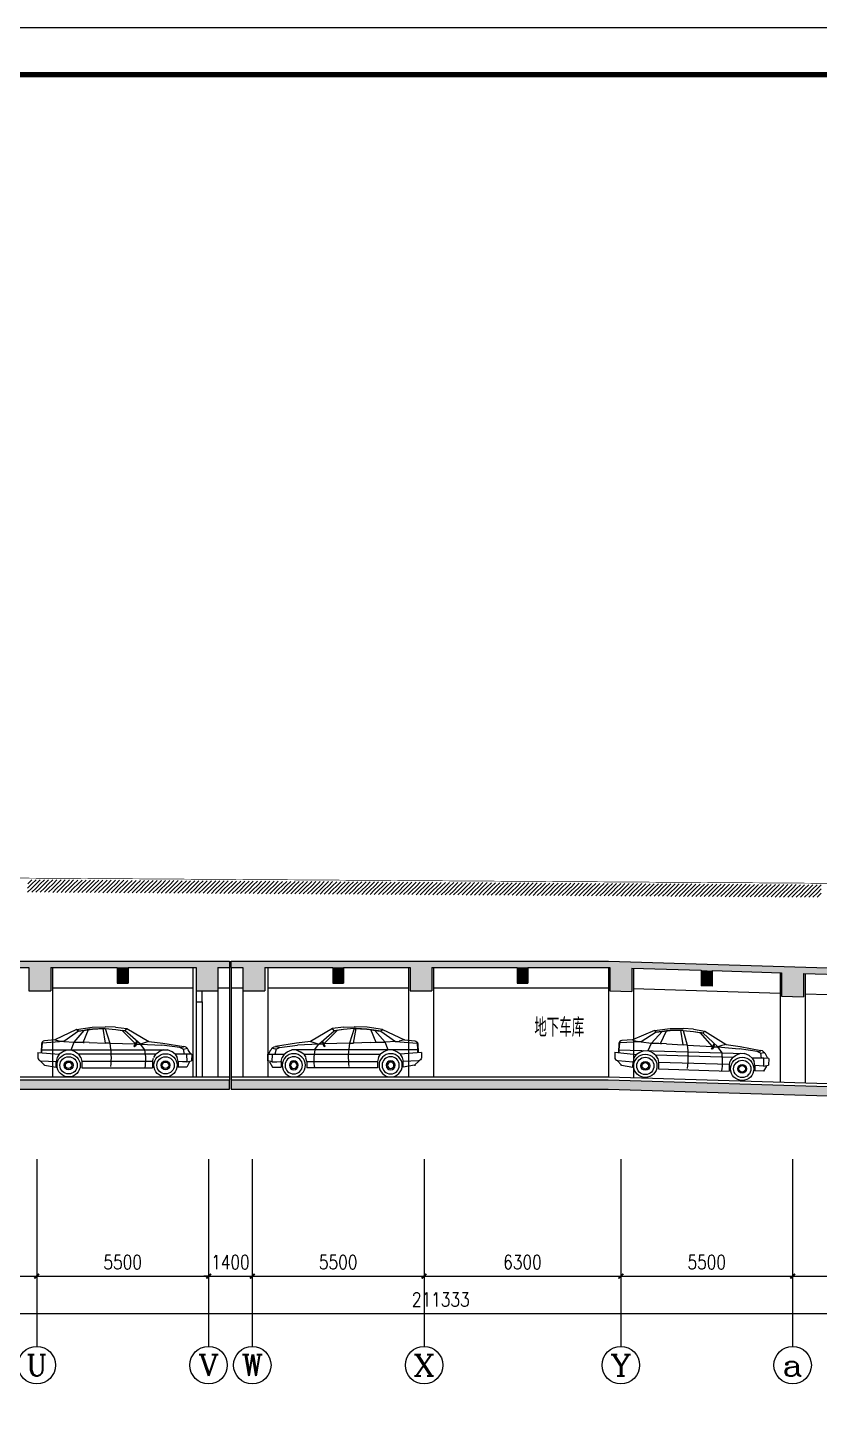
# Model space of a CAD drawing. Extents: x -1348811 to 123514, y -640545 to 749356.
# Drawn here: x -914999 to -889663, y 99626 to 144176 of the extents above; entities that cross this region are included whole.
import ezdxf
from ezdxf.enums import TextEntityAlignment as Align
from ezdxf.xclip import XClip

# ---------------------------------------------------------------- set-up
doc = ezdxf.new("R2010")
doc.units = 0
doc.header["$LTSCALE"] = 10
doc.header["$MEASUREMENT"] = 0
doc.header["$XCLIPFRAME"] = 0
doc.layers.get('0').update_dxf_attribs({"linetype": 'CONTINUOUS'})
doc.layers.get('Defpoints').update_dxf_attribs({"linetype": 'CONTINUOUS'})
for name, color, linetype in [('AXIS', 3, 'CONTINUOUS'), ('AXIS_TEXT', 7, 'CONTINUOUS'), ('PUB_HATCH', 9, 'CONTINUOUS'), ('TEXT', 7, 'CONTINUOUS'), ('wall', 8, 'CONTINUOUS'), ('WINDOW', 4, 'CONTINUOUS'), ('图框', 7, 'CONTINUOUS')]:
    doc.layers.add(name, color=color, linetype=linetype)
doc.styles.add('_TCH_AXIS', font='COMPLEX', dxfattribs={"bigfont": 'GBCBIG'})
doc.styles.add('DIM_FONT', font='SIMPLEX', dxfattribs={"width": 0.8, "bigfont": 'HZTXT'})
doc.styles.add('FS2', font='tjromans.shx', dxfattribs={"width": 0.8, "bigfont": 'tjhztxt.shx'})
doc.styles.get("Standard").update_dxf_attribs({"font": 'GBENOR', "bigfont": 'GBCBIG'})
doc.dimstyles.new('DIMN150', dxfattribs={"dimscale": 1.5, "dimtxt": 300, "dimasz": 100, "dimexe": 250, "dimexo": 300, "dimgap": 150, "dimtad": 1, "dimdec": 0, "dimzin": 0, "dimdsep": 46, "dimtxsty": 'DIM_FONT', "dimblk": 'ARCHTICK', "dimcen": 0.09, "dimclrt": 7, "dimazin": 2, "dimtfac": 1, "dimtdec": 0, "dimtix": 1, "dimtmove": 2, "dimatfit": 3, "dimfxl": 0, "dimtolj": 1, "dimtzin": 0, "dimarcsym": 0})

# ---------------------------------------------------------------- blocks, each defined once
blk = doc.blocks.new('$elev$00000063')
for p, q in [((-1095, 1524), (-1792, 1196)), ((-1041, 1469), (-1505, 1142)), ((-1177, 1114), (-849, 1497)), ((-1095, 1524), (-596, 1598)), ((-1041, 1469), (-1095, 1524)), ((-1081, 1510), (-1068, 1497)), ((-1068, 1497), (-1041, 1469)), ((-1041, 1469), (-590, 1538)), ((-849, 1497), (-1041, 1469)), ((-891, 1109), (-713, 1524)), ((-713, 1524), (-849, 1497)), ((-685, 1524), (-713, 1524)), ((-590, 1538), (-685, 1524)), ((-596, 1598), (-183, 1613)), ((-180, 1551), (-590, 1538)), ((-590, 1538), (-249, 1551)), ((-249, 1551), (-180, 1551)), ((-166, 1087), (-249, 1551)), ((154, 1598), (-183, 1613)), ((-180, 1551), (161, 1524)), ((-180, 1551), (-33, 1085)), ((154, 1598), (516, 1551)), ((161, 1524), (462, 1483)), ((161, 1524), (366, 1497)), ((462, 1483), (366, 1497)), ((784, 1064), (366, 1497)), ((462, 1483), (489, 1524)), ((953, 1059), (462, 1483)), ((489, 1524), (516, 1551)), ((516, 1551), (1212, 1142)), ((-2218, 1068), (-2229, 786)), ((-2202, 1087), (-2215, 869)), ((-1505, 1142), (-2202, 1087)), ((-1792, 1196), (-2128, 1164)), ((-1792, 1196), (-1750, 1182)), ((-1750, 1182), (-1628, 1155)), ((-1505, 1142), (-1628, 1155)), ((-1505, 1142), (-1177, 1114)), ((-1273, 869), (-1177, 1114)), ((-1177, 1114), (-891, 1109)), ((-693, 1103), (-1177, 1114)), ((-891, 1109), (-853, 1107)), ((-693, 1103), (-166, 1087)), ((-33, 1085), (-166, 1087)), ((-33, 1085), (782, 1060)), ((746, 983), (779, 1053)), ((746, 983), (751, 987)), ((746, 983), (762, 983)), ((751, 987), (789, 1059)), ((783, 987), (762, 983)), ((779, 1053), (834, 1158)), ((822, 1059), (783, 987)), ((819, 1120), (789, 1059)), ((834, 1158), (819, 1120)), ((835, 1120), (822, 1059)), ((822, 1059), (953, 1059)), ((834, 1158), (835, 1120)), ((1076, 1101), (953, 1059)), ((1090, 869), (953, 1059)), ((953, 1059), (1636, 1019)), ((1172, 1128), (1076, 1101)), ((1212, 1142), (1172, 1128)), ((1212, 1142), (1661, 1087)), ((2210, 950), (1636, 1019)), ((1661, 1087), (2334, 982)), ((2319, 896), (2210, 950)), ((2219, 951), (2327, 973)), ((2319, 896), (2373, 909)), ((2319, 896), (2352, 738)), ((2373, 909), (2456, 923)), ((-2338, 786), (-2338, 622)), ((-2338, 786), (-1655, 732)), ((-2262, 524), (-2119, 377)), ((-2242, 522), (-1750, 500)), ((-2215, 869), (-2215, 786)), ((-2215, 869), (1814, 869)), ((-1723, 623), (-1750, 500)), ((-1750, 322), (-1750, 500)), ((-1655, 732), (-1723, 623)), ((-1650, 741), (-1546, 814)), ((-1546, 814), (-1409, 869)), ((-1273, 869), (-1136, 814)), ((-1136, 814), (-1027, 732)), ((-958, 623), (-1027, 732)), ((1431, 732), (-1027, 732)), ((-958, 623), (-931, 500)), ((-931, 500), (-931, 295)), ((1335, 500), (-931, 500)), ((1335, 500), (1335, 295)), ((1337, 499), (1362, 610)), ((1431, 732), (1363, 623)), ((1431, 732), (1541, 814)), ((1677, 869), (1541, 814)), ((1964, 814), (1814, 869)), ((2060, 732), (1964, 814)), ((2436, 738), (2060, 732)), ((2060, 732), (2127, 623)), ((2155, 500), (2127, 623)), ((2155, 500), (2155, 322)), ((2291, 486), (2155, 500)), ((2456, 486), (2291, 486)), ((2428, 486), (2587, 520)), ((2596, 735), (2436, 738)), ((2441, 488), (2436, 738)), ((2523, 488), (2437, 322)), ((2556, 735), (2480, 878)), ((2596, 735), (2587, 520)), ((-2119, 377), (-2147, 377)), ((-2119, 377), (-1750, 322)), ((-931, 295), (1335, 295)), ((2437, 322), (2155, 322))]:
    blk.add_line(p, q)
for points in [[(-33, 1085, -0.073246), (-13, 336)], [(1079, 868, -0.088107), (1087, 295)]]:
    blk.add_lwpolyline(points, format="xyb")
for centre, radius in [((-1352, 377), 372), ((-1352, 377), 277), ((-1352, 377), 141), ((-1352, 377), 104), ((1751, 377), 372), ((1751, 377), 277), ((1751, 377), 141), ((1751, 377), 104)]:
    blk.add_circle(centre, radius)
for centre, radius, start, end in [((-2118, 1064), 100, 95.5094, 177.8582), ((2303, 784), 200, 27.974, 81.1208), ((-2238, 622), 100, 180, 267.3569)]:
    blk.add_arc(centre, radius, start, end)
at = {"width": 0.8, "flags": 9}
for tag in ['XSIZE', 'YSIZE']:
    blk.add_attdef(tag, (0, 0), '', height=0.5, dxfattribs=at)
blk = doc.blocks.new('$LinePat$00000001')
for p, q in [((100, 0), (0, -100)), ((100, -100), (0, -200)), ((100, -200), (0, -300))]:
    blk.add_line(p, q)
blk = doc.blocks.new('_ArchTick')
at = {"color": 0, "linetype": 'ByBlock', "const_width": 0.4}
blk.add_lwpolyline([(-0.5, -0.5), (0.5, 0.5)], dxfattribs=at)
blk = doc.blocks.new('*D1665')
at = {"layer": 'AXIS', "color": 0, "lineweight": -2}
for p, q in [((0, -18434), (0, -23309)), ((211333, -18434), (211333, -23309)), ((0, -22934), (211333, -22934))]:
    blk.add_line(p, q, dxfattribs=at)
at = {"layer": 'Defpoints', "color": 0}
for p in [(0, -17984), (211333, -17984), (211333, -22934)]:
    blk.add_point(p, dxfattribs=at)
at = {"layer": 'AXIS', "color": 0, "lineweight": -2, "xscale": 150, "yscale": 150, "zscale": 150, "rotation": 180}
blk.add_blockref('_ArchTick', (0, -22934), dxfattribs=at)
at = {"layer": 'AXIS', "color": 0, "lineweight": -2, "xscale": 150, "yscale": 150, "zscale": 150}
blk.add_blockref('_ArchTick', (211333, -22934), dxfattribs=at)
at = {"layer": 'AXIS', "color": 7, "insert": (105667, -22484), "char_height": 450, "attachment_point": 5, "style": 'DIM_FONT'}
blk.add_mtext('\\A1;211333', dxfattribs=at)
blk = doc.blocks.new('*D1683')
at = {"layer": 'AXIS', "color": 0, "lineweight": -2}
for p, q in [((86433, -18434), (86433, -22109)), ((92733, -18434), (92733, -22109)), ((86433, -21734), (92733, -21734))]:
    blk.add_line(p, q, dxfattribs=at)
at = {"layer": 'Defpoints', "color": 0}
for p in [(86433, -17984), (92733, -17984), (92733, -21734)]:
    blk.add_point(p, dxfattribs=at)
at = {"layer": 'AXIS', "color": 0, "lineweight": -2, "xscale": 150, "yscale": 150, "zscale": 150, "rotation": 180}
blk.add_blockref('_ArchTick', (86433, -21734), dxfattribs=at)
at = {"layer": 'AXIS', "color": 0, "lineweight": -2, "xscale": 150, "yscale": 150, "zscale": 150}
blk.add_blockref('_ArchTick', (92733, -21734), dxfattribs=at)
at = {"layer": 'AXIS', "color": 7, "insert": (89583, -21284), "char_height": 450, "attachment_point": 5, "style": 'DIM_FONT'}
blk.add_mtext('\\A1;6300', dxfattribs=at)
blk = doc.blocks.new('*D1684')
at = {"layer": 'AXIS', "color": 0, "lineweight": -2}
for p, q in [((92733, -18434), (92733, -22109)), ((98233, -18434), (98233, -22109)), ((92733, -21734), (98233, -21734))]:
    blk.add_line(p, q, dxfattribs=at)
at = {"layer": 'Defpoints', "color": 0}
for p in [(92733, -17984), (98233, -17984), (98233, -21734)]:
    blk.add_point(p, dxfattribs=at)
at = {"layer": 'AXIS', "color": 0, "lineweight": -2, "xscale": 150, "yscale": 150, "zscale": 150, "rotation": 180}
blk.add_blockref('_ArchTick', (92733, -21734), dxfattribs=at)
at = {"layer": 'AXIS', "color": 0, "lineweight": -2, "xscale": 150, "yscale": 150, "zscale": 150}
blk.add_blockref('_ArchTick', (98233, -21734), dxfattribs=at)
at = {"layer": 'AXIS', "color": 7, "insert": (95483, -21284), "char_height": 450, "attachment_point": 5, "style": 'DIM_FONT'}
blk.add_mtext('\\A1;5500', dxfattribs=at)
blk = doc.blocks.new('*D1685')
at = {"layer": 'AXIS', "color": 0, "lineweight": -2}
for p, q in [((98233, -18434), (98233, -22109)), ((99633, -18434), (99633, -22109)), ((98233, -21734), (98083, -21734)), ((98233, -21734), (99633, -21734)), ((99633, -21734), (99783, -21734))]:
    blk.add_line(p, q, dxfattribs=at)
at = {"layer": 'Defpoints', "color": 0}
for p in [(98233, -17984), (99633, -17984), (99633, -21734)]:
    blk.add_point(p, dxfattribs=at)
at = {"layer": 'AXIS', "color": 0, "lineweight": -2, "xscale": 150, "yscale": 150, "zscale": 150}
blk.add_blockref('_ArchTick', (98233, -21734), dxfattribs=at)
at = {"layer": 'AXIS', "color": 0, "lineweight": -2, "xscale": 150, "yscale": 150, "zscale": 150, "rotation": 180}
blk.add_blockref('_ArchTick', (99633, -21734), dxfattribs=at)
at = {"layer": 'AXIS', "color": 7, "insert": (98933, -21284), "char_height": 450, "attachment_point": 5, "style": 'DIM_FONT'}
blk.add_mtext('\\A1;1400', dxfattribs=at)
blk = doc.blocks.new('*D1686')
at = {"layer": 'AXIS', "color": 0, "lineweight": -2}
for p, q in [((99633, -18434), (99633, -22109)), ((105133, -18434), (105133, -22109)), ((99633, -21734), (105133, -21734))]:
    blk.add_line(p, q, dxfattribs=at)
at = {"layer": 'Defpoints', "color": 0}
for p in [(99633, -17984), (105133, -17984), (105133, -21734)]:
    blk.add_point(p, dxfattribs=at)
at = {"layer": 'AXIS', "color": 0, "lineweight": -2, "xscale": 150, "yscale": 150, "zscale": 150, "rotation": 180}
blk.add_blockref('_ArchTick', (99633, -21734), dxfattribs=at)
at = {"layer": 'AXIS', "color": 0, "lineweight": -2, "xscale": 150, "yscale": 150, "zscale": 150}
blk.add_blockref('_ArchTick', (105133, -21734), dxfattribs=at)
at = {"layer": 'AXIS', "color": 7, "insert": (102383, -21284), "char_height": 450, "attachment_point": 5, "style": 'DIM_FONT'}
blk.add_mtext('\\A1;5500', dxfattribs=at)
blk = doc.blocks.new('*D1687')
at = {"layer": 'AXIS', "color": 0, "lineweight": -2}
for p, q in [((105133, -18434), (105133, -22109)), ((111433, -18434), (111433, -22109)), ((105133, -21734), (111433, -21734))]:
    blk.add_line(p, q, dxfattribs=at)
at = {"layer": 'Defpoints', "color": 0}
for p in [(105133, -17984), (111433, -17984), (111433, -21734)]:
    blk.add_point(p, dxfattribs=at)
at = {"layer": 'AXIS', "color": 0, "lineweight": -2, "xscale": 150, "yscale": 150, "zscale": 150, "rotation": 180}
blk.add_blockref('_ArchTick', (105133, -21734), dxfattribs=at)
at = {"layer": 'AXIS', "color": 0, "lineweight": -2, "xscale": 150, "yscale": 150, "zscale": 150}
blk.add_blockref('_ArchTick', (111433, -21734), dxfattribs=at)
at = {"layer": 'AXIS', "color": 7, "insert": (108283, -21284), "char_height": 450, "attachment_point": 5, "style": 'DIM_FONT'}
blk.add_mtext('\\A1;6300', dxfattribs=at)
blk = doc.blocks.new('*D1688')
at = {"layer": 'AXIS', "color": 0, "lineweight": -2}
for p, q in [((111433, -18434), (111433, -22109)), ((116933, -18434), (116933, -22109)), ((111433, -21734), (116933, -21734))]:
    blk.add_line(p, q, dxfattribs=at)
at = {"layer": 'Defpoints', "color": 0}
for p in [(111433, -17984), (116933, -17984), (116933, -21734)]:
    blk.add_point(p, dxfattribs=at)
at = {"layer": 'AXIS', "color": 0, "lineweight": -2, "xscale": 150, "yscale": 150, "zscale": 150, "rotation": 180}
blk.add_blockref('_ArchTick', (111433, -21734), dxfattribs=at)
at = {"layer": 'AXIS', "color": 0, "lineweight": -2, "xscale": 150, "yscale": 150, "zscale": 150}
blk.add_blockref('_ArchTick', (116933, -21734), dxfattribs=at)
at = {"layer": 'AXIS', "color": 7, "insert": (114183, -21284), "char_height": 450, "attachment_point": 5, "style": 'DIM_FONT'}
blk.add_mtext('\\A1;5500', dxfattribs=at)
blk = doc.blocks.new('*D1689')
at = {"layer": 'AXIS', "color": 0, "lineweight": -2}
for p, q in [((116933, -18434), (116933, -22109)), ((124833, -18434), (124833, -22109)), ((116933, -21734), (124833, -21734))]:
    blk.add_line(p, q, dxfattribs=at)
at = {"layer": 'Defpoints', "color": 0}
for p in [(116933, -17984), (124833, -17984), (124833, -21734)]:
    blk.add_point(p, dxfattribs=at)
at = {"layer": 'AXIS', "color": 0, "lineweight": -2, "xscale": 150, "yscale": 150, "zscale": 150, "rotation": 180}
blk.add_blockref('_ArchTick', (116933, -21734), dxfattribs=at)
at = {"layer": 'AXIS', "color": 0, "lineweight": -2, "xscale": 150, "yscale": 150, "zscale": 150}
blk.add_blockref('_ArchTick', (124833, -21734), dxfattribs=at)
at = {"layer": 'AXIS', "color": 7, "insert": (120883, -21284), "char_height": 450, "attachment_point": 5, "style": 'DIM_FONT'}
blk.add_mtext('\\A1;7900', dxfattribs=at)
blk = doc.blocks.new('A1+')
at = {"layer": '图框'}
blk.add_line((105100, 0), (0, 0), dxfattribs=at)
at = {"layer": '图框', "const_width": 120}
blk.add_lwpolyline([(104100, -1000), (2500, -1000), (2500, -58400), (104100, -58400)], close=True, dxfattribs=at)
blk = doc.blocks.new('PM')
at = {"layer": 'AXIS'}
for p, q in [((92733.4, -17984), (92733.4, -23984)), ((98233.4, -17984), (98233.4, -23984)), ((99633.4, -17984), (99633.4, -23984)), ((105133.4, -17984), (105133.4, -23984)), ((111433.4, -17984), (111433.4, -23984)), ((116933.4, -17984), (116933.4, -23984))]:
    blk.add_line(p, q, dxfattribs=at)
for centre in [(92733.4, -24584), (98233.4, -24584), (99633.4, -24584), (105133.4, -24584), (111433.4, -24584), (116933.4, -24584)]:
    blk.add_circle(centre, 600, dxfattribs=at)
at = {"layer": 'PUB_HATCH'}
for points in [[(64233.4, -11849.7), (64233.4, -11649.7), (98908.4, -11849.7), (98908.4, -11649.7)], [(92483.4, -11849.7), (93183.4, -11849.7), (92483.4, -12599.7), (93183.4, -12599.7)], [(95308.4, -11849.7), (95658.4, -11849.7), (95308.4, -12349.7), (95658.4, -12349.7)], [(97833.4, -11849.7), (98533.4, -11849.7), (97833.4, -12599.7), (98533.4, -12599.7)], [(98958.4, -11849.7), (98958.4, -11649.7), (111083.4, -11849.7), (111089.5, -11651.4)], [(99333.4, -11849.7), (100033.4, -11849.7), (99333.4, -12599.7), (100033.4, -12599.7)], [(102208.4, -11849.7), (102558.4, -11849.7), (102208.4, -12349.7), (102558.4, -12349.7)], [(104683.4, -11849.7), (105383.4, -11849.7), (104683.4, -12599.7), (105383.4, -12599.7)], [(108108.4, -11849.7), (108458.4, -11849.7), (108108.4, -12349.7), (108458.4, -12349.7)], [(111083.4, -11849.7), (111089.5, -11651.4), (111783.4, -11872.7), (111789.5, -11672.8)], [(111083.4, -11849.7), (111783.4, -11872.7), (111083.4, -12601.7), (111783.4, -12623.1)], [(111783.4, -11872.7), (111789.5, -11672.8), (129933.4, -12428.3), (129939.5, -12228.4)], [(114008.4, -11940.8), (114358.4, -11951.6), (114008.4, -12441.1), (114358.1, -12451.8)], [(116578.7, -12019.5), (117278.7, -12041), (116578.7, -12769.9), (117278.7, -12791.3)], [(111031.9, -15449.7), (111027.3, -15749.7), (63432.4, -15449.7), (63418.6, -15749.4)], [(130630.4, -16049.6), (130621.2, -16349.5), (111031.9, -15449.7), (111027.3, -15749.7)]]:
    blk.add_solid(points, dxfattribs=at)
at = {"layer": 'wall'}
for p, q in [((63433.4, -11649.7), (98908.4, -11649.7)), ((89758.4, -11849.7), (92483.4, -11849.7)), ((92483.4, -11849.7), (92483.4, -12599.7)), ((93183.4, -11849.7), (95308.4, -11849.7)), ((93183.4, -11849.7), (93183.4, -12599.7)), ((95308.4, -11849.7), (95308.4, -12349.7)), ((95658.4, -11849.7), (97833.4, -11849.7)), ((95658.4, -11849.7), (95658.4, -12349.7)), ((97833.4, -11849.7), (97833.4, -12599.7)), ((98533.4, -11849.7), (98908.4, -11849.7)), ((98533.4, -11849.7), (98533.4, -12599.7)), ((98908.4, -11649.7), (98908.4, -11849.7)), ((98958.4, -11849.7), (98958.4, -11649.7)), ((98958.4, -11649.7), (111033.4, -11649.7)), ((98958.4, -11849.7), (99333.4, -11849.7)), ((99333.4, -11849.7), (99333.4, -12599.7)), ((100033.4, -11849.7), (102208.4, -11849.7)), ((100033.4, -11849.7), (100033.4, -12599.7)), ((102208.4, -11849.7), (102208.4, -12349.7)), ((102558.4, -11849.7), (104683.4, -11849.7)), ((102558.4, -11849.7), (102558.4, -12349.7)), ((104683.4, -11849.7), (104683.4, -12599.7)), ((105383.4, -11849.7), (108108.4, -11849.7)), ((105383.4, -11849.7), (105383.4, -12599.7)), ((108108.4, -11849.7), (108108.4, -12349.7)), ((108458.4, -11849.7), (111083.4, -11849.7)), ((108458.4, -11849.7), (108458.4, -12349.7)), ((111033.4, -11649.7), (130633.4, -12249.7)), ((111083.4, -11849.7), (111083.4, -12601.7)), ((111783.4, -11872.7), (111783.4, -12623.1)), ((111783.4, -11872.7), (114008.4, -11940.8)), ((114008.4, -11940.8), (114008.4, -12441.1)), ((114358.4, -11951.6), (114358.4, -12451.8)), ((114358.4, -11951.6), (116578.7, -12019.5)), ((116578.7, -12019.5), (116578.7, -12769.9)), ((95308.4, -12349.7), (95658.4, -12349.7)), ((102208.4, -12349.7), (102558.4, -12349.7)), ((108108.4, -12349.7), (108458.4, -12349.7)), ((114358.4, -12451.8), (114008.4, -12441.1)), ((117278.7, -12041), (117278.7, -12791.3)), ((117278.7, -12041), (119355.7, -12104.5)), ((92483.4, -12599.7), (93183.4, -12599.7)), ((97833.4, -12599.7), (98533.4, -12599.7)), ((99333.4, -12599.7), (100033.4, -12599.7)), ((104683.4, -12599.7), (105383.4, -12599.7)), ((111083.4, -12601.7), (111783.4, -12623.1)), ((116578.7, -12769.9), (117278.7, -12791.3)), ((63432.4, -15449.7), (98908.4, -15449.7)), ((98908.4, -15749.7), (98908.4, -15449.7)), ((98958.4, -15449.7), (111031.9, -15449.7)), ((98958.4, -15449.7), (98958.4, -15749.7)), ((111031.9, -15449.7), (130630.4, -16049.6)), ((63424.3, -15749.7), (98908.4, -15749.7)), ((98958.4, -15749.7), (111027.3, -15749.7)), ((111027.3, -15749.7), (130621.2, -16349.5))]:
    blk.add_line(p, q, dxfattribs=at)
blk.add_lwpolyline([(97833.4, -12599.7), (97833.4, -12949.7), (98033.4, -12949.7), (98033.4, -12599.7)], dxfattribs=at)
at = {"layer": 'WINDOW'}
for p, q in [((93233.4, -11849.7), (93233.4, -15349.7)), ((97733.4, -11849.7), (97733.4, -15349.7)), ((98908.4, -11849.7), (98908.4, -15449.7)), ((98958.4, -11849.7), (98958.4, -15449.7)), ((100133.4, -11849.7), (100133.4, -15349.7)), ((104633.4, -11849.7), (104633.4, -15349.7)), ((105433.4, -11849.7), (105433.4, -15349.7)), ((111033.4, -11849.7), (111033.4, -15349.7)), ((111833.4, -11874.3), (111833.4, -15374.2)), ((116533.4, -12018.1), (116533.4, -15518)), ((117333.4, -12042.6), (117333.4, -15542.5)), ((93233.4, -12499.7), (97733.4, -12499.7)), ((98533.4, -12499.7), (98908.4, -12499.7)), ((98533.4, -12599.7), (98533.4, -15349.7)), ((98958.4, -12499.7), (99333.4, -12499.7)), ((99333.4, -12599.7), (99333.4, -15349.7)), ((100133.4, -12499.7), (104633.4, -12499.7)), ((105433.4, -12499.7), (111033.4, -12499.7)), ((111833.4, -12524.5), (116533.4, -12668.4)), ((117333.4, -12692.9), (124533.4, -12913.3)), ((97833.4, -12949.7), (97833.4, -15349.7)), ((98033.4, -12949.7), (98033.4, -15349.7)), ((63433.4, -15349.7), (98908.4, -15349.7)), ((98958.4, -15349.7), (111033.4, -15349.7)), ((111033.4, -15349.7), (130633.4, -15949.7))]:
    blk.add_line(p, q, dxfattribs=at)
at = {"layer": 'WINDOW', "const_width": 20}
blk.add_lwpolyline([(-2804.2, -7749.7), (8787.2, -8249.7), (38133.4, -8569.7), (66251.4, -8799.7), (83216.3, -8929.7), (128148.2, -9219.7), (141243.1, -9299.7), (189509.6, -9589.7), (209333.4, -9799.7)], dxfattribs=at)
at = {"layer": 'PUB_HATCH', "xscale": 1.337287552432746, "yscale": 1.333333333333333, "zscale": 1.333333333333333, "rotation": 359.6302059310956}
for p in [(92443.1, -9039.2), (92576.8, -9040.1), (92710.5, -9041), (92844.3, -9041.8), (92978, -9042.7), (93111.7, -9043.5), (93245.4, -9044.4), (93379.2, -9045.3), (93512.9, -9046.1), (93646.6, -9047), (93780.3, -9047.9), (93914.1, -9048.7), (94047.8, -9049.6), (94181.5, -9050.5), (94315.2, -9051.3), (94449, -9052.2), (94582.7, -9053), (94716.4, -9053.9), (94850.1, -9054.8), (94983.9, -9055.6), (95117.6, -9056.5), (95251.3, -9057.4), (95385, -9058.2), (95518.8, -9059.1), (95652.5, -9059.9), (95786.2, -9060.8), (95920, -9061.7), (96053.7, -9062.5), (96187.4, -9063.4), (96321.1, -9064.3), (96454.9, -9065.1), (96588.6, -9066), (96722.3, -9066.9), (96856, -9067.7), (96989.8, -9068.6), (97123.5, -9069.4), (97257.2, -9070.3), (97390.9, -9071.2), (97524.7, -9072), (97658.4, -9072.9), (97792.1, -9073.8), (97925.8, -9074.6), (98059.6, -9075.5), (98193.3, -9076.3), (98327, -9077.2), (98460.7, -9078.1), (98594.5, -9078.9), (98728.2, -9079.8), (98861.9, -9080.7), (98995.6, -9081.5), (99129.4, -9082.4), (99263.1, -9083.3), (99396.8, -9084.1), (99530.6, -9085), (99664.3, -9085.8), (99798, -9086.7), (99931.7, -9087.6), (100065.5, -9088.4), (100199.2, -9089.3), (100332.9, -9090.2), (100466.6, -9091), (100600.4, -9091.9), (100734.1, -9092.7), (100867.8, -9093.6), (101001.5, -9094.5), (101135.3, -9095.3), (101269, -9096.2), (101402.7, -9097.1), (101536.4, -9097.9), (101670.2, -9098.8), (101803.9, -9099.7), (101937.6, -9100.5), (102071.3, -9101.4), (102205.1, -9102.2), (102338.8, -9103.1), (102472.5, -9104), (102606.3, -9104.8), (102740, -9105.7), (102873.7, -9106.6), (103007.4, -9107.4), (103141.2, -9108.3), (103274.9, -9109.1), (103408.6, -9110), (103542.3, -9110.9), (103676.1, -9111.7), (103809.8, -9112.6), (103943.5, -9113.5), (104077.2, -9114.3), (104211, -9115.2), (104344.7, -9116), (104478.4, -9116.9), (104612.1, -9117.8), (104745.9, -9118.6), (104879.6, -9119.5), (105013.3, -9120.4), (105147, -9121.2), (105280.8, -9122.1), (105414.5, -9123), (105548.2, -9123.8), (105681.9, -9124.7), (105815.7, -9125.5), (105949.4, -9126.4), (106083.1, -9127.3), (106216.9, -9128.1), (106350.6, -9129), (106484.3, -9129.9), (106618, -9130.7), (106751.8, -9131.6), (106885.5, -9132.4), (107019.2, -9133.3), (107152.9, -9134.2), (107286.7, -9135), (107420.4, -9135.9), (107554.1, -9136.8), (107687.8, -9137.6), (107821.6, -9138.5), (107955.3, -9139.4), (108089, -9140.2), (108222.7, -9141.1), (108356.5, -9141.9), (108490.2, -9142.8), (108623.9, -9143.7), (108757.6, -9144.5), (108891.4, -9145.4), (109025.1, -9146.3), (109158.8, -9147.1), (109292.5, -9148), (109426.3, -9148.8), (109560, -9149.7), (109693.7, -9150.6), (109827.5, -9151.4), (109961.2, -9152.3), (110094.9, -9153.2), (110228.6, -9154), (110362.4, -9154.9), (110496.1, -9155.8), (110629.8, -9156.6), (110763.5, -9157.5), (110897.3, -9158.3), (111031, -9159.2), (111164.7, -9160.1), (111298.4, -9160.9), (111432.2, -9161.8), (111565.9, -9162.7), (111699.6, -9163.5), (111833.3, -9164.4), (111967.1, -9165.2), (112100.8, -9166.1), (112234.5, -9167), (112368.2, -9167.8), (112502, -9168.7), (112635.7, -9169.6), (112769.4, -9170.4), (112903.2, -9171.3), (113036.9, -9172.2), (113170.6, -9173), (113304.3, -9173.9), (113438.1, -9174.7), (113571.8, -9175.6), (113705.5, -9176.5), (113839.2, -9177.3), (113973, -9178.2), (114106.7, -9179.1), (114240.4, -9179.9), (114374.1, -9180.8), (114507.9, -9181.6), (114641.6, -9182.5), (114775.3, -9183.4), (114909, -9184.2), (115042.8, -9185.1), (115176.5, -9186), (115310.2, -9186.8), (115443.9, -9187.7), (115577.7, -9188.5), (115711.4, -9189.4), (115845.1, -9190.3), (115978.8, -9191.1), (116112.6, -9192), (116246.3, -9192.9), (116380, -9193.7), (116513.8, -9194.6), (116647.5, -9195.5), (116781.2, -9196.3), (116914.9, -9197.2), (117048.7, -9198), (117182.4, -9198.9), (117316.1, -9199.8), (117449.8, -9200.6), (117583.6, -9201.5), (117717.3, -9202.4)]:
    blk.add_blockref('$LinePat$00000001', p, dxfattribs=at)
at = {"layer": 'PUB_HATCH'}
blk.add_blockref('$elev$00000063', (95104.8, -15359.8), dxfattribs=at)
at = {"layer": 'PUB_HATCH', "xscale": -1}
blk.add_blockref('$elev$00000063', (102712, -15359.8), dxfattribs=at)
at = {"layer": 'PUB_HATCH', "rotation": 358.246595141678}
blk.add_blockref('$elev$00000063', (113556.7, -15419.6), dxfattribs=at)
at = {"layer": 'AXIS_TEXT', "style": '_TCH_AXIS'}
for s, width, p, p2 in [('U', 1.05, (92394, -24923.4), (93072.8, -24923.4)), ('V', 1.166667, (97894, -24923.4), (98572.8, -24923.4)), ('W', 0.954545, (99294, -24923.4), (99972.8, -24923.4)), ('X', 1.166667, (104794, -24923.4), (105472.8, -24923.4)), ('Y', 1.105263, (111094, -24923.4), (111772.8, -24923.4)), ('a', 1.4, (116594, -24923.4), (117272.8, -24923.4))]:
    blk.add_text(s, height=678.8, dxfattribs=dict(at, width=width)).set_placement(p, p2, align=Align.FIT)
at = {"layer": 'TEXT', "style": 'FS2', "width": 0.7}
blk.add_text('地下车库', height=600, rotation=0.16112, dxfattribs=at).set_placement((108664.7, -14072.4))
at = {"layer": 'AXIS'}
for p1, p2, distance, picture, middle in [((0, -17984), (211333.4, -17984), -4950, '*D1665', (105666.7, -22484)), ((86433.4, -17984), (92733.4, -17984), -3750, '*D1683', (89583.4, -21284)), ((92733.4, -17984), (98233.4, -17984), -3750, '*D1684', (95483.4, -21284)), ((98233.4, -17984), (99633.4, -17984), -3750, '*D1685', (98933.4, -21284)), ((99633.4, -17984), (105133.4, -17984), -3750, '*D1686', (102383.4, -21284)), ((105133.4, -17984), (111433.4, -17984), -3750, '*D1687', (108283.4, -21284)), ((111433.4, -17984), (116933.4, -17984), -3750, '*D1688', (114183.4, -21284)), ((116933.4, -17984), (124833.4, -17984), -3750, '*D1689', (120883.4, -21284))]:
    dim = blk.add_aligned_dim(p1=p1, p2=p2, distance=distance, dimstyle='DIMN150', dxfattribs=at)
    dim.commit()
    dim.dimension.update_dxf_attribs({"geometry": picture, "text_midpoint": middle})

msp = doc.modelspace()

# ---------------------------------------------------------------- block references
at = {"xscale": 1.5, "yscale": 1.5, "zscale": 1.5}
msp.add_blockref('A1+', (-930726, 144176.5), dxfattribs=at)
at = {"layer": 'wall'}
ref = msp.add_blockref('PM', (-1007445.8, 125939.4), dxfattribs=at)
XClip(ref).set_block_clipping_path([(91022.4175537447, -28165.1343480765), (216220.9990667105, -2171.7771008799)])

doc.saveas('drawing.dxf')
